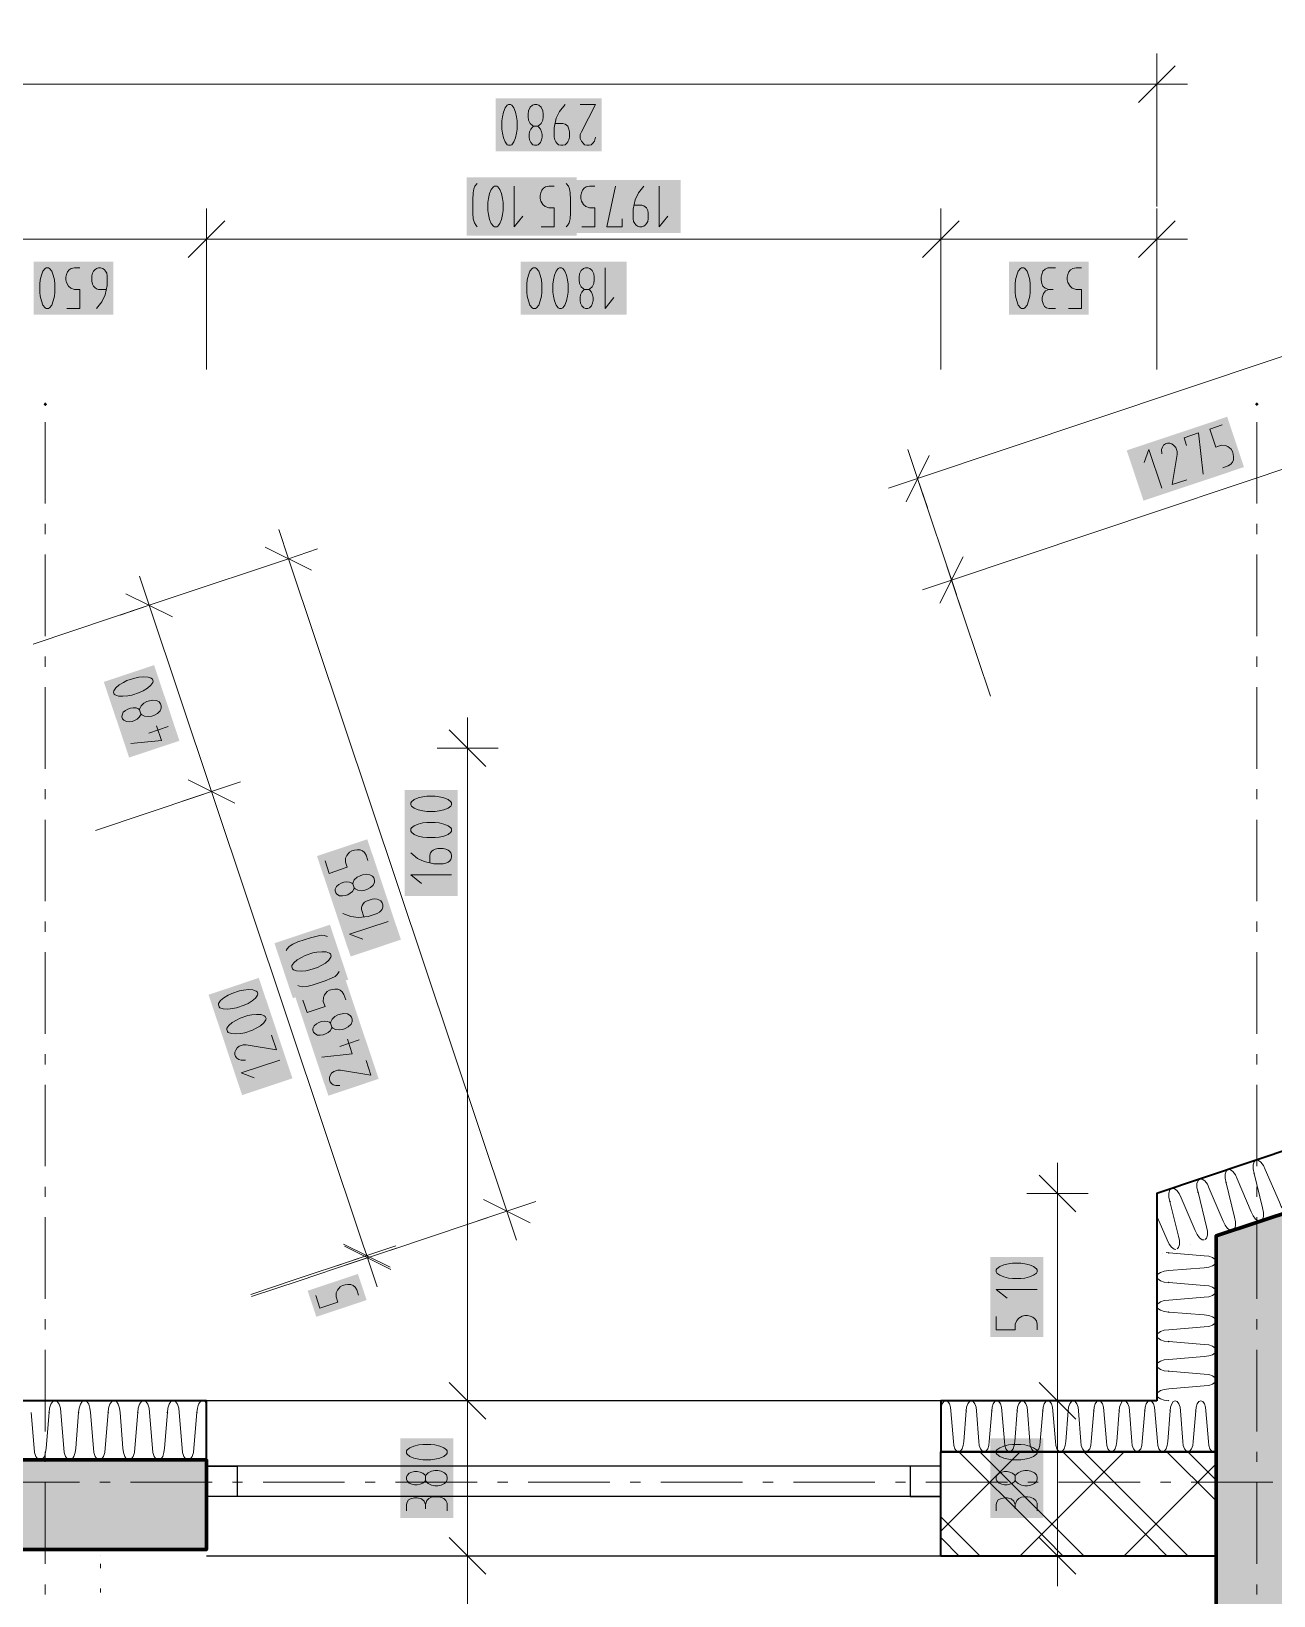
# Model space of a CAD drawing. Header units: millimetres. Extents: x 0 to 594, y 0 to 420.
# Drawn here: x 149.81 to 177.71, y 312.58 to 347.71 of the extents above; entities that cross this region are included whole.
import ezdxf

# ---------------------------------------------------------------- set-up
doc = ezdxf.new("R2010")
doc.units = ezdxf.units.MM
doc.header["$LTSCALE"] = 8
for name, color, linetype in [('PDF_Koty delkove', 7, 'Continuous'), ('PDF_Nabytek', 7, 'Continuous'), ('PDF_Okna', 7, 'Continuous'), ('PDF_Osy hlavni', 7, 'Continuous'), ('PDF_Steny obvodove nosne', 7, 'Continuous'), ('PDF_Steny sendvic', 7, 'Continuous'), ('PDF_Zatepleni', 7, 'Continuous')]:
    doc.layers.add(name, color=color, linetype=linetype)

msp = doc.modelspace()

# ---------------------------------------------------------------- hatches: boundary and pattern name
at = {"layer": 'PDF_Steny obvodove nosne', "true_color": 0xc0c0c0, "transparency": 33554559}
msp.add_hatch(color=9, dxfattribs=at).paths.add_polyline_path([(176.414, 316.773), (176.414, 236.45), (178.246, 236.45), (178.246, 319), (178.246, 321.269), (176.414, 320.656)])

# ---------------------------------------------------------------- linework, layer by layer
at = {"layer": 'PDF_Koty delkove', "lineweight": 18}
for points in [[(199.726, 347.71), (169.713, 337.664)], [(175.086, 347.209), (175.086, 346.523), (175.086, 345.836)], [(175.498, 346.935), (174.674, 346.11)], [(175.086, 346.523), (152.828, 346.523), (147.775, 346.523), (142.87, 346.523), (109.188, 346.523), (95.862, 346.523)], [(175.773, 346.523), (175.086, 346.523), (175.086, 343.775)], [(161.797, 346.065), (161.674, 345.912), (161.601, 345.759), (161.553, 345.545), (161.553, 345.331), (161.565, 345.271), (161.589, 345.225), (161.614, 345.195), (161.65, 345.163), (161.699, 345.149), (161.748, 345.149)], [(162.14, 346.065), (162.482, 346.065), (162.164, 345.454), (162.14, 345.392), (162.14, 345.301), (162.164, 345.24), (162.201, 345.195), (162.237, 345.163), (162.287, 345.149), (162.335, 345.149), (162.384, 345.163), (162.421, 345.195), (162.457, 345.24), (162.482, 345.331)], [(161.186, 345.576), (161.21, 345.56), (161.247, 345.514), (161.271, 345.454), (161.283, 345.392), (161.283, 345.331), (161.271, 345.271), (161.247, 345.209), (161.197, 345.163), (161.161, 345.149), (161.112, 345.149), (161.076, 345.163), (161.026, 345.209), (161.002, 345.271), (160.99, 345.331), (160.99, 345.392), (161.002, 345.454), (161.026, 345.514), (161.063, 345.56), (161.087, 345.576)], [(161.748, 345.149), (161.797, 345.163), (161.834, 345.195), (161.858, 345.225), (161.883, 345.271), (161.895, 345.331), (161.895, 345.454), (161.883, 345.514), (161.858, 345.576), (161.797, 345.621), (161.748, 345.637), (161.577, 345.637)], [(200.488, 345.434), (197.188, 344.329), (195.794, 343.862), (195.234, 343.675), (181.555, 339.096), (170.475, 335.387)], [(159.823, 343.317), (159.798, 343.347), (159.761, 343.409), (159.737, 343.499), (159.724, 343.622), (159.724, 343.927), (159.737, 344.08), (159.749, 344.171), (159.774, 344.233), (159.823, 344.293)], [(160.653, 344.233), (160.653, 343.317), (160.848, 343.561)], [(161.556, 343.317), (161.556, 343.744), (161.434, 343.744), (161.349, 343.775), (161.3, 343.821), (161.251, 343.897), (161.239, 343.957), (161.239, 344.019), (161.251, 344.08), (161.276, 344.14), (161.312, 344.186), (161.361, 344.217), (161.434, 344.233), (161.556, 344.233)], [(161.825, 344.293), (161.874, 344.233), (161.898, 344.171), (161.911, 344.08), (161.923, 343.927), (161.923, 343.622), (161.911, 343.499), (161.886, 343.409), (161.849, 343.347), (161.825, 343.317)], [(162.176, 343.317), (162.469, 343.317), (162.469, 343.744), (162.347, 343.744), (162.262, 343.775), (162.213, 343.821), (162.164, 343.897), (162.152, 343.957), (162.152, 344.019), (162.164, 344.08), (162.188, 344.14), (162.225, 344.186), (162.273, 344.217), (162.347, 344.233), (162.469, 344.233)], [(163.08, 343.499), (163.08, 343.317), (162.738, 343.317), (162.933, 344.233)], [(163.568, 344.233), (163.446, 344.08), (163.372, 343.927), (163.324, 343.714), (163.324, 343.499), (163.337, 343.439), (163.361, 343.393), (163.385, 343.363), (163.422, 343.332), (163.471, 343.317), (163.519, 343.317), (163.568, 343.332), (163.605, 343.363), (163.629, 343.393), (163.654, 343.439), (163.666, 343.499), (163.666, 343.622), (163.654, 343.682), (163.629, 343.744), (163.568, 343.79), (163.519, 343.805), (163.348, 343.805)], [(163.91, 344.233), (163.91, 343.317), (164.105, 343.561)], [(153.746, 343.729), (153.746, 343.042), (153.746, 342.355)], [(170.232, 343.729), (170.232, 343.042), (170.232, 342.355)], [(175.086, 343.729), (175.086, 343.042), (175.086, 342.355)], [(154.158, 343.454), (153.334, 342.63)], [(161.263, 343.317), (161.556, 343.317)], [(170.644, 343.454), (169.819, 342.63)], [(175.498, 343.454), (174.674, 342.63)], [(95.862, 343.042), (100.808, 343.042), (109.188, 343.042), (142.87, 343.042), (147.775, 343.042), (153.746, 343.042), (164.852, 343.042), (170.232, 343.042), (170.26, 343.042), (170.896, 343.042), (175.086, 343.042), (175.773, 343.042)], [(153.746, 343.042), (153.746, 342.592), (153.746, 342.587), (153.746, 342.538), (153.746, 340.111)], [(170.232, 343.042), (170.232, 342.756), (170.232, 342.547), (170.232, 342.547), (170.232, 342.538), (170.232, 340.111)], [(175.086, 343.042), (175.086, 340.111)], [(150.271, 342.324), (150.222, 342.386), (150.197, 342.401), (150.149, 342.401), (150.124, 342.386), (150.075, 342.324), (150.039, 342.233), (150.014, 342.125), (150.002, 342.034)], [(150.002, 342.034), (150.002, 341.851), (150.014, 341.76), (150.039, 341.653), (150.075, 341.561), (150.124, 341.5), (150.149, 341.485), (150.197, 341.485), (150.222, 341.5), (150.271, 341.561), (150.307, 341.653), (150.332, 341.76), (150.345, 341.851), (150.345, 342.034), (150.332, 342.125), (150.307, 342.233), (150.271, 342.324)], [(150.613, 341.485), (150.907, 341.485), (150.907, 341.912), (150.784, 341.912), (150.699, 341.943), (150.65, 341.989), (150.602, 342.065), (150.589, 342.125), (150.589, 342.187), (150.602, 342.248), (150.626, 342.309), (150.663, 342.354), (150.711, 342.386), (150.784, 342.401), (150.907, 342.401)], [(151.274, 341.928), (151.237, 341.958), (151.213, 341.989), (151.189, 342.034), (151.176, 342.095), (151.176, 342.217), (151.189, 342.278), (151.213, 342.324), (151.237, 342.354), (151.274, 342.386), (151.323, 342.401), (151.371, 342.401), (151.421, 342.386), (151.457, 342.354), (151.481, 342.324), (151.506, 342.278), (151.519, 342.217), (151.519, 342.004), (151.47, 341.79), (151.396, 341.637), (151.274, 341.485)], [(162.698, 342.401), (162.698, 341.485), (162.893, 341.729)], [(172.243, 342.034), (172.23, 342.125), (172.205, 342.233), (172.169, 342.324), (172.12, 342.386), (172.095, 342.401), (172.047, 342.401), (172.022, 342.386), (171.973, 342.324), (171.937, 342.233), (171.913, 342.125), (171.9, 342.034)], [(172.805, 342.401), (172.634, 342.401), (172.573, 342.37), (172.524, 342.324), (172.5, 342.248), (172.487, 342.187), (172.487, 342.125), (172.5, 342.049), (172.524, 341.989), (172.573, 341.943), (172.658, 341.912)], [(173.099, 341.485), (173.392, 341.485), (173.392, 341.912), (173.27, 341.912), (173.184, 341.943), (173.135, 341.989), (173.087, 342.065), (173.074, 342.125), (173.074, 342.187), (173.087, 342.248), (173.111, 342.309), (173.148, 342.354), (173.196, 342.386), (173.27, 342.401), (173.392, 342.401)], [(151.494, 341.912), (151.323, 341.912), (151.274, 341.928)], [(162.331, 341.912), (162.355, 341.896), (162.392, 341.851), (162.416, 341.79), (162.429, 341.729), (162.429, 341.667), (162.416, 341.607), (162.392, 341.546), (162.343, 341.5), (162.306, 341.485), (162.258, 341.485), (162.221, 341.5), (162.172, 341.546), (162.147, 341.607), (162.135, 341.667), (162.135, 341.729), (162.147, 341.79), (162.172, 341.851)], [(162.172, 341.851), (162.208, 341.896), (162.233, 341.912)], [(171.9, 342.034), (171.9, 341.851), (171.913, 341.76), (171.937, 341.653), (171.973, 341.561), (172.022, 341.5), (172.047, 341.485), (172.095, 341.485), (172.12, 341.5), (172.169, 341.561), (172.205, 341.653), (172.23, 341.76), (172.243, 341.851), (172.243, 342.034)], [(172.805, 341.485), (172.658, 341.485), (172.609, 341.5), (172.561, 341.531), (172.536, 341.577), (172.511, 341.667), (172.511, 341.729), (172.536, 341.82), (172.585, 341.882), (172.658, 341.912), (172.756, 341.912)], [(175.753, 338.411), (175.695, 338.583), (176.02, 338.692), (176.125, 337.762)], [(176.553, 338.871), (176.275, 338.778), (176.411, 338.373), (176.527, 338.412), (176.617, 338.409), (176.679, 338.382), (176.749, 338.325), (176.78, 338.271), (176.799, 338.213), (176.807, 338.151), (176.803, 338.086), (176.783, 338.031), (176.747, 337.986), (176.682, 337.948), (176.566, 337.909)], [(175.236, 338.414), (175.211, 338.373), (175.191, 338.318), (175.196, 338.224)], [(175.754, 337.637), (175.429, 337.529), (175.537, 338.209), (175.54, 338.275), (175.511, 338.362), (175.469, 338.411), (175.42, 338.443), (175.375, 338.461), (175.324, 338.459), (175.278, 338.444), (175.236, 338.414)], [(169.973, 338.185), (169.453, 337.142)], [(169.495, 338.315), (169.713, 337.664), (169.931, 337.012)], [(175.197, 337.451), (174.906, 338.32), (174.798, 338.027)], [(169.062, 337.446), (169.713, 337.664), (170.585, 335.058)], [(155.368, 336.518), (155.586, 335.866), (152.98, 334.994)], [(156.237, 336.084), (155.586, 335.866), (154.934, 335.648)], [(156.107, 335.606), (155.064, 336.126)], [(170.735, 335.909), (170.215, 334.866)], [(170.257, 336.039), (170.475, 335.387), (170.693, 334.736)], [(160.491, 321.212), (155.586, 335.866)], [(152.241, 335.471), (152.459, 334.82), (149.853, 333.947)], [(169.823, 335.169), (170.475, 335.387), (171.347, 332.782)], [(153.11, 335.038), (152.459, 334.82), (151.807, 334.601)], [(152.981, 334.559), (151.937, 335.08)], [(157.364, 320.165), (157.348, 320.214), (157.268, 320.451), (153.859, 330.636), (152.459, 334.82)], [(152.276, 332.381), (152.269, 332.353), (152.238, 332.304), (152.188, 332.262), (152.134, 332.23), (152.075, 332.211), (152.014, 332.204), (151.948, 332.207), (151.889, 332.239), (151.864, 332.269), (151.848, 332.315), (151.851, 332.355), (151.878, 332.416)], [(151.878, 332.416), (151.929, 332.458), (151.982, 332.489), (152.04, 332.509), (152.103, 332.516), (152.168, 332.513), (152.223, 332.492), (152.245, 332.474)], [(152.625, 332.111), (152.734, 331.786), (152.05, 331.713)], [(152.888, 332.096), (152.453, 331.951)], [(160.022, 331.198), (159.198, 332.022)], [(159.61, 331.61), (159.61, 332.297)], [(160.297, 331.61), (159.61, 331.61), (158.923, 331.61)], [(159.61, 274.505), (159.61, 275.833), (159.61, 313.476), (159.61, 316.956), (159.61, 331.61)], [(153.859, 330.636), (153.555, 330.535), (151.254, 329.764)], [(154.51, 330.854), (153.859, 330.636), (153.208, 330.418)], [(154.381, 330.376), (153.337, 330.896)], [(158.88, 329.944), (158.696, 329.944), (158.606, 329.931), (158.499, 329.907), (158.407, 329.87), (158.346, 329.822), (158.331, 329.797), (158.331, 329.748)], [(158.331, 329.748), (158.346, 329.723), (158.407, 329.675), (158.499, 329.638), (158.606, 329.613), (158.696, 329.601), (158.88, 329.601), (158.971, 329.613), (159.078, 329.638), (159.17, 329.675), (159.231, 329.723), (159.247, 329.748), (159.247, 329.797), (159.231, 329.822), (159.17, 329.87), (159.078, 329.907), (158.971, 329.931), (158.88, 329.944)], [(156.409, 329.078), (156.502, 328.799), (156.907, 328.935), (156.868, 329.051), (156.871, 329.142), (156.899, 329.203), (156.955, 329.273), (157.009, 329.304), (157.067, 329.323), (157.129, 329.331), (157.194, 329.327), (157.249, 329.307), (157.294, 329.271), (157.332, 329.206), (157.371, 329.09)], [(158.758, 329.039), (158.758, 329.21), (158.773, 329.259), (158.804, 329.296), (158.835, 329.32), (158.88, 329.344), (158.941, 329.357), (159.063, 329.357), (159.124, 329.344), (159.17, 329.32), (159.2, 329.296), (159.231, 329.259), (159.247, 329.21), (159.247, 329.161), (159.231, 329.112), (159.2, 329.075), (159.17, 329.051), (159.124, 329.026), (159.063, 329.014), (158.849, 329.014), (158.636, 329.063), (158.483, 329.136), (158.331, 329.259)], [(157.062, 328.471), (157.055, 328.443), (157.024, 328.393), (156.974, 328.351), (156.92, 328.32), (156.862, 328.301), (156.8, 328.293), (156.734, 328.297), (156.675, 328.329), (156.65, 328.359), (156.634, 328.405), (156.637, 328.444), (156.665, 328.505), (156.715, 328.548), (156.768, 328.579), (156.827, 328.598), (156.889, 328.606), (156.954, 328.602), (157.009, 328.582), (157.031, 328.564)], [(157.253, 328.767), (157.195, 328.747), (157.127, 328.711), (157.066, 328.653), (157.038, 328.592), (157.031, 328.564), (157.062, 328.471), (157.085, 328.453), (157.144, 328.421), (157.228, 328.41), (157.304, 328.422), (157.362, 328.442), (157.43, 328.478), (157.491, 328.537), (157.519, 328.598), (157.518, 328.65), (157.503, 328.696)], [(157.503, 328.696), (157.473, 328.737), (157.414, 328.769), (157.329, 328.779), (157.253, 328.767)], [(159.247, 328.769), (158.331, 328.769), (158.575, 328.574)], [(157.28, 327.821), (157.226, 327.984), (157.225, 328.035), (157.242, 328.08), (157.264, 328.112), (157.298, 328.15), (157.353, 328.181), (157.468, 328.22), (157.53, 328.227), (157.581, 328.219), (157.618, 328.205), (157.659, 328.181), (157.689, 328.139), (157.705, 328.093), (157.706, 328.041), (157.688, 327.997), (157.667, 327.964), (157.631, 327.926), (157.577, 327.895), (157.375, 327.827), (157.157, 327.806), (156.988, 327.827), (156.805, 327.895)], [(157.829, 327.721), (156.961, 327.431), (157.254, 327.323)], [(155.536, 327.069), (155.557, 327.102), (155.603, 327.156), (155.682, 327.208), (155.794, 327.259), (156.083, 327.355), (156.232, 327.392), (156.323, 327.41), (156.389, 327.406), (156.462, 327.379)], [(156.134, 327.012), (155.96, 326.953), (155.878, 326.913), (155.784, 326.856), (155.709, 326.792), (155.666, 326.727), (155.66, 326.698), (155.676, 326.653), (155.697, 326.634), (155.771, 326.607), (155.869, 326.602), (155.979, 326.612), (156.069, 326.629), (156.242, 326.687), (156.325, 326.728), (156.419, 326.786), (156.494, 326.849), (156.537, 326.915), (156.544, 326.943)], [(156.544, 326.943), (156.529, 326.989), (156.506, 327.008), (156.432, 327.034), (156.334, 327.04), (156.225, 327.029), (156.134, 327.012)], [(156.725, 326.592), (156.684, 326.526), (156.633, 326.484), (156.55, 326.443), (156.409, 326.382), (156.12, 326.285), (156, 326.258), (155.906, 326.253), (155.836, 326.268), (155.8, 326.282)], [(154.487, 326.161), (154.313, 326.103), (154.231, 326.062), (154.137, 326.005), (154.062, 325.941), (154.019, 325.876), (154.013, 325.848), (154.029, 325.802), (154.05, 325.783), (154.124, 325.756), (154.223, 325.751), (154.332, 325.761), (154.422, 325.778), (154.596, 325.836), (154.679, 325.877), (154.772, 325.935), (154.847, 325.998), (154.89, 326.064), (154.897, 326.092), (154.882, 326.138), (154.859, 326.157)], [(154.859, 326.157), (154.786, 326.184), (154.687, 326.189), (154.578, 326.178), (154.487, 326.161)], [(155.911, 325.949), (156.004, 325.671), (156.409, 325.806), (156.37, 325.922), (156.373, 326.013), (156.4, 326.074), (156.457, 326.144), (156.51, 326.175), (156.569, 326.194), (156.631, 326.202), (156.696, 326.198), (156.751, 326.178), (156.796, 326.142), (156.834, 326.078), (156.873, 325.962)], [(156.136, 325.277), (156.138, 325.316), (156.166, 325.377), (156.217, 325.42), (156.27, 325.451), (156.328, 325.47), (156.39, 325.478), (156.455, 325.474), (156.51, 325.454), (156.533, 325.436)], [(156.564, 325.343), (156.557, 325.315), (156.525, 325.266), (156.475, 325.224), (156.421, 325.192), (156.363, 325.173), (156.302, 325.166), (156.236, 325.169), (156.177, 325.201), (156.151, 325.231), (156.136, 325.277)], [(155.208, 325.164), (155.317, 324.839), (154.636, 324.947), (154.57, 324.951), (154.484, 324.922), (154.434, 324.879), (154.402, 324.83), (154.384, 324.785)], [(156.912, 325.073), (157.021, 324.749), (156.337, 324.675)], [(157.175, 325.058), (156.741, 324.913)], [(154.384, 324.785), (154.386, 324.734), (154.401, 324.688), (154.431, 324.646), (154.472, 324.621), (154.527, 324.601), (154.621, 324.606)], [(155.394, 324.607), (154.526, 324.317), (154.819, 324.209)], [(157.33, 324.595), (157.439, 324.27), (156.758, 324.378), (156.693, 324.382), (156.606, 324.352), (156.556, 324.31), (156.524, 324.261), (156.506, 324.216), (156.508, 324.165), (156.523, 324.119), (156.553, 324.078), (156.594, 324.053), (156.649, 324.032), (156.743, 324.038)], [(172.853, 321.612), (172.853, 322.299)], [(173.265, 321.2), (172.441, 322.024)], [(161.012, 320.952), (159.969, 321.472)], [(173.54, 321.612), (172.853, 321.612), (172.166, 321.612)], [(172.853, 313.476), (172.853, 316.956), (172.853, 321.612)], [(160.709, 320.561), (160.491, 321.212), (157.885, 320.34)], [(161.142, 321.43), (160.491, 321.212), (159.839, 320.994)], [(157.999, 320.432), (157.348, 320.214), (156.696, 319.996)], [(157.869, 319.954), (156.826, 320.474)], [(157.886, 319.905), (156.842, 320.425)], [(157.348, 320.214), (157.287, 320.194), (157.044, 320.112), (155.738, 319.675), (154.742, 319.342)], [(157.582, 319.514), (157.364, 320.165), (157.29, 320.141), (157.06, 320.064), (155.825, 319.65), (154.758, 319.293)], [(158.015, 320.383), (157.364, 320.165), (156.713, 319.947)], [(156.2, 319.316), (156.293, 319.037), (156.698, 319.173), (156.659, 319.289), (156.661, 319.38), (156.689, 319.441), (156.746, 319.511), (156.799, 319.542), (156.857, 319.561), (156.919, 319.569), (156.984, 319.565), (157.039, 319.545), (157.084, 319.509), (157.122, 319.444), (157.161, 319.328)], [(172.395, 319.456), (171.479, 319.456), (171.723, 319.26)], [(171.479, 318.844), (171.479, 318.551), (171.906, 318.551), (171.906, 318.673), (171.937, 318.758), (171.983, 318.808), (172.059, 318.856)], [(172.059, 318.856), (172.119, 318.868), (172.181, 318.868), (172.242, 318.856), (172.302, 318.832), (172.348, 318.795), (172.379, 318.747), (172.395, 318.673), (172.395, 318.551)], [(160.022, 316.544), (159.198, 317.368)], [(173.265, 316.544), (172.441, 317.368)], [(160.297, 316.956), (159.61, 316.956), (158.923, 316.956)], [(173.54, 316.956), (172.853, 316.956), (172.166, 316.956)], [(158.251, 315.852), (158.236, 315.828), (158.236, 315.779), (158.251, 315.754), (158.312, 315.706), (158.404, 315.669), (158.511, 315.644), (158.602, 315.632), (158.785, 315.632), (158.876, 315.644), (158.983, 315.669), (159.075, 315.706), (159.136, 315.754), (159.152, 315.779), (159.152, 315.828), (159.136, 315.852), (159.075, 315.901), (158.983, 315.938), (158.876, 315.962), (158.785, 315.974)], [(158.785, 315.974), (158.602, 315.974), (158.511, 315.962), (158.404, 315.938), (158.312, 315.901), (158.251, 315.852)], [(158.663, 315.167), (158.647, 315.143), (158.602, 315.106), (158.541, 315.082), (158.48, 315.069), (158.418, 315.069), (158.358, 315.082), (158.297, 315.106), (158.251, 315.155), (158.236, 315.192), (158.236, 315.24), (158.251, 315.277), (158.297, 315.326), (158.358, 315.35), (158.418, 315.363), (158.48, 315.363), (158.541, 315.35), (158.602, 315.326), (158.647, 315.29), (158.663, 315.265)], [(171.906, 315.167), (171.89, 315.143), (171.845, 315.106), (171.784, 315.082), (171.723, 315.069), (171.661, 315.069), (171.601, 315.082), (171.54, 315.106), (171.494, 315.155), (171.479, 315.192), (171.479, 315.24), (171.494, 315.277), (171.54, 315.326), (171.601, 315.35), (171.661, 315.363), (171.723, 315.363), (171.784, 315.35), (171.845, 315.326), (171.89, 315.29), (171.906, 315.265)], [(172.181, 315.387), (172.119, 315.387), (172.043, 315.375), (171.967, 315.339), (171.921, 315.29), (171.906, 315.265), (171.906, 315.167), (171.921, 315.143), (171.967, 315.094), (172.043, 315.057), (172.119, 315.044), (172.181, 315.044), (172.257, 315.057), (172.334, 315.094), (172.379, 315.143), (172.395, 315.192), (172.395, 315.24), (172.379, 315.29), (172.334, 315.339), (172.257, 315.375)], [(172.257, 315.375), (172.181, 315.387)], [(158.999, 314.788), (158.938, 314.8), (158.876, 314.8), (158.8, 314.788), (158.74, 314.763), (158.694, 314.714), (158.663, 314.629)], [(172.395, 314.482), (172.395, 314.653), (172.364, 314.714), (172.318, 314.763), (172.242, 314.788), (172.181, 314.8), (172.119, 314.8), (172.043, 314.788), (171.983, 314.763), (171.937, 314.714), (171.906, 314.629)], [(158.236, 314.482), (158.236, 314.629), (158.251, 314.678), (158.282, 314.727), (158.328, 314.752), (158.418, 314.776), (158.48, 314.776), (158.571, 314.752), (158.633, 314.702), (158.663, 314.629), (158.663, 314.531)], [(159.152, 314.482), (159.152, 314.653), (159.121, 314.714), (159.075, 314.763), (158.999, 314.788)], [(171.479, 314.482), (171.479, 314.629), (171.494, 314.678), (171.525, 314.727), (171.571, 314.752), (171.661, 314.776), (171.723, 314.776), (171.814, 314.752), (171.876, 314.702), (171.906, 314.629), (171.906, 314.531)], [(160.022, 313.063), (159.198, 313.888)], [(173.265, 313.063), (172.441, 313.888)], [(160.297, 313.476), (159.61, 313.476), (158.923, 313.476)], [(173.54, 313.476), (172.853, 313.476), (172.166, 313.476)], [(172.853, 313.476), (172.853, 312.789)]]:
    msp.add_lwpolyline(points, dxfattribs=at)
for points in [[(160.378, 345.697), (160.378, 345.514), (160.391, 345.423), (160.415, 345.316), (160.452, 345.225), (160.5, 345.163), (160.525, 345.149), (160.574, 345.149), (160.599, 345.163), (160.647, 345.225), (160.684, 345.316), (160.709, 345.423), (160.721, 345.514), (160.721, 345.697), (160.709, 345.789), (160.684, 345.896), (160.647, 345.988), (160.599, 346.049), (160.574, 346.065), (160.525, 346.065), (160.5, 346.049), (160.452, 345.988), (160.415, 345.896), (160.391, 345.789)], [(160.966, 345.85), (160.966, 345.789), (160.978, 345.713), (161.014, 345.637), (161.063, 345.591), (161.087, 345.576), (161.186, 345.576), (161.21, 345.591), (161.259, 345.637), (161.296, 345.713), (161.308, 345.789), (161.308, 345.85), (161.296, 345.926), (161.259, 346.003), (161.21, 346.049), (161.161, 346.065), (161.112, 346.065), (161.063, 346.049), (161.014, 346.003), (160.978, 345.926)], [(160.067, 343.866), (160.067, 343.682), (160.079, 343.592), (160.103, 343.485), (160.14, 343.393), (160.188, 343.332), (160.213, 343.317), (160.262, 343.317), (160.286, 343.332), (160.335, 343.393), (160.371, 343.485), (160.396, 343.592), (160.409, 343.682), (160.409, 343.866), (160.396, 343.957), (160.371, 344.064), (160.335, 344.156), (160.286, 344.217), (160.262, 344.233), (160.213, 344.233), (160.188, 344.217), (160.14, 344.156), (160.103, 344.064), (160.079, 343.957)], [(160.937, 342.034), (160.937, 341.851), (160.949, 341.76), (160.973, 341.653), (161.01, 341.561), (161.058, 341.5), (161.083, 341.485), (161.132, 341.485), (161.157, 341.5), (161.205, 341.561), (161.242, 341.653), (161.267, 341.76), (161.279, 341.851), (161.279, 342.034), (161.267, 342.125), (161.242, 342.233), (161.205, 342.324), (161.157, 342.386), (161.132, 342.401), (161.083, 342.401), (161.058, 342.386), (161.01, 342.324), (160.973, 342.233), (160.949, 342.125)], [(161.524, 342.034), (161.524, 341.851), (161.536, 341.76), (161.56, 341.653), (161.597, 341.561), (161.645, 341.5), (161.67, 341.485), (161.719, 341.485), (161.744, 341.5), (161.792, 341.561), (161.829, 341.653), (161.854, 341.76), (161.866, 341.851), (161.866, 342.034), (161.854, 342.125), (161.829, 342.233), (161.792, 342.324), (161.744, 342.386), (161.719, 342.401), (161.67, 342.401), (161.645, 342.386), (161.597, 342.324), (161.56, 342.233), (161.536, 342.125)], [(162.111, 342.187), (162.111, 342.125), (162.123, 342.049), (162.159, 341.973), (162.208, 341.928), (162.233, 341.912), (162.331, 341.912), (162.355, 341.928), (162.404, 341.973), (162.441, 342.049), (162.453, 342.125), (162.453, 342.187), (162.441, 342.263), (162.404, 342.34), (162.355, 342.386), (162.306, 342.401), (162.258, 342.401), (162.208, 342.386), (162.159, 342.34), (162.123, 342.263)], [(152.136, 333.185), (151.962, 333.127), (151.88, 333.087), (151.786, 333.03), (151.711, 332.966), (151.668, 332.9), (151.662, 332.872), (151.677, 332.826), (151.699, 332.807), (151.773, 332.781), (151.871, 332.775), (151.981, 332.785), (152.071, 332.802), (152.244, 332.86), (152.327, 332.901), (152.421, 332.959), (152.496, 333.023), (152.539, 333.088), (152.546, 333.117), (152.531, 333.163), (152.508, 333.181), (152.434, 333.208), (152.336, 333.214), (152.227, 333.203)], [(152.467, 332.677), (152.409, 332.658), (152.341, 332.622), (152.28, 332.563), (152.252, 332.502), (152.245, 332.474), (152.276, 332.381), (152.299, 332.363), (152.358, 332.331), (152.442, 332.32), (152.518, 332.333), (152.576, 332.352), (152.644, 332.388), (152.705, 332.447), (152.733, 332.508), (152.732, 332.56), (152.717, 332.606), (152.687, 332.648), (152.628, 332.68), (152.543, 332.689)], [(158.88, 330.531), (158.696, 330.531), (158.606, 330.518), (158.499, 330.494), (158.407, 330.457), (158.346, 330.409), (158.331, 330.384), (158.331, 330.336), (158.346, 330.311), (158.407, 330.262), (158.499, 330.225), (158.606, 330.2), (158.696, 330.188), (158.88, 330.188), (158.971, 330.2), (159.078, 330.225), (159.17, 330.262), (159.231, 330.311), (159.247, 330.336), (159.247, 330.384), (159.231, 330.409), (159.17, 330.457), (159.078, 330.494), (158.971, 330.518)], [(154.673, 325.604), (154.5, 325.546), (154.418, 325.506), (154.324, 325.449), (154.248, 325.385), (154.206, 325.319), (154.2, 325.291), (154.215, 325.245), (154.237, 325.226), (154.31, 325.2), (154.409, 325.194), (154.518, 325.204), (154.608, 325.221), (154.782, 325.279), (154.865, 325.32), (154.959, 325.378), (155.034, 325.442), (155.077, 325.507), (155.083, 325.536), (155.068, 325.582), (155.045, 325.6), (154.972, 325.627), (154.873, 325.633), (154.764, 325.622)], [(156.755, 325.639), (156.697, 325.619), (156.628, 325.583), (156.568, 325.525), (156.54, 325.464), (156.533, 325.436), (156.564, 325.343), (156.586, 325.325), (156.645, 325.293), (156.729, 325.282), (156.805, 325.295), (156.863, 325.314), (156.931, 325.35), (156.993, 325.409), (157.021, 325.47), (157.02, 325.522), (157.004, 325.568), (156.974, 325.609), (156.915, 325.641), (156.831, 325.651)], [(172.028, 320.043), (171.845, 320.043), (171.754, 320.03), (171.647, 320.006), (171.555, 319.969), (171.494, 319.921), (171.479, 319.896), (171.479, 319.847), (171.494, 319.822), (171.555, 319.774), (171.647, 319.737), (171.754, 319.712), (171.845, 319.7), (172.028, 319.7), (172.119, 319.712), (172.226, 319.737), (172.318, 319.774), (172.379, 319.822), (172.395, 319.847), (172.395, 319.896), (172.379, 319.921), (172.318, 319.969), (172.226, 320.006), (172.119, 320.03)], [(172.028, 315.974), (171.845, 315.974), (171.754, 315.962), (171.647, 315.938), (171.555, 315.901), (171.494, 315.852), (171.479, 315.828), (171.479, 315.779), (171.494, 315.754), (171.555, 315.706), (171.647, 315.669), (171.754, 315.644), (171.845, 315.632), (172.028, 315.632), (172.119, 315.644), (172.226, 315.669), (172.318, 315.706), (172.379, 315.754), (172.395, 315.779), (172.395, 315.828), (172.379, 315.852), (172.318, 315.901), (172.226, 315.938), (172.119, 315.962)], [(158.938, 315.387), (158.876, 315.387), (158.8, 315.375), (158.724, 315.339), (158.679, 315.29), (158.663, 315.265), (158.663, 315.167), (158.679, 315.143), (158.724, 315.094), (158.8, 315.057), (158.876, 315.044), (158.938, 315.044), (159.014, 315.057), (159.091, 315.094), (159.136, 315.143), (159.152, 315.192), (159.152, 315.24), (159.136, 315.29), (159.091, 315.339), (159.014, 315.375)]]:
    msp.add_lwpolyline(points, close=True, dxfattribs=at)
at = {"layer": 'PDF_Koty delkove', "color": 7, "lineweight": 18, "true_color": 0xffffff, "transparency": 33554559}
for points in [[(162.62, 346.202), (160.241, 346.202), (162.62, 345.011), (160.241, 345.011)], [(162.06, 344.431), (159.588, 344.431), (162.06, 343.119), (159.588, 343.119)], [(164.39, 344.37), (162.015, 344.37), (164.39, 343.18), (162.015, 343.18)], [(151.656, 342.538), (149.865, 342.538), (151.656, 341.348), (149.865, 341.348)], [(163.178, 342.538), (160.799, 342.538), (163.178, 341.348), (160.799, 341.348)], [(173.554, 342.538), (171.763, 342.538), (173.554, 341.348), (171.763, 341.348)], [(174.785, 337.168), (177.041, 337.923), (174.407, 338.297), (176.663, 339.052)], [(153.139, 331.777), (152.571, 333.476), (152.01, 331.399), (151.442, 333.098)], [(159.384, 328.289), (159.384, 330.668), (158.194, 328.289), (158.194, 330.668)], [(158.112, 327.31), (157.357, 329.565), (156.983, 326.932), (156.228, 329.187)], [(156.931, 326.412), (156.518, 327.645), (155.686, 325.995), (155.273, 327.229)], [(155.677, 324.196), (154.922, 326.451), (154.548, 323.818), (153.793, 326.073)], [(157.613, 324.184), (156.859, 326.436), (156.483, 323.806), (155.73, 326.058)], [(172.532, 318.388), (172.532, 320.18), (171.342, 318.388), (171.342, 320.18)], [(157.343, 319.218), (157.147, 319.803), (156.214, 318.84), (156.018, 319.425)], [(159.289, 314.32), (159.289, 316.111), (158.099, 314.32), (158.099, 316.111)], [(172.532, 314.32), (172.532, 316.111), (171.342, 314.32), (171.342, 316.111)]]:
    msp.add_solid(points, dxfattribs=at)
at = {"layer": 'PDF_Nabytek', "lineweight": 13}
for points in [[(151.365, 313.476), (151.365, 313.476)], [(151.365, 313.199), (151.365, 313.29)], [(151.365, 312.649), (151.365, 312.741)]]:
    msp.add_lwpolyline(points, dxfattribs=at)
at = {"layer": 'PDF_Okna', "lineweight": 25}
for points in [[(170.232, 316.956), (153.746, 316.956)], [(170.232, 315.49), (153.746, 315.49)], [(170.232, 314.804), (153.746, 314.804)], [(153.746, 313.476), (170.232, 313.476)]]:
    msp.add_lwpolyline(points, dxfattribs=at)
for points in [[(153.746, 315.49), (154.433, 315.49), (154.433, 314.804), (153.746, 314.804)], [(170.232, 315.49), (169.545, 315.49), (169.545, 314.804), (170.232, 314.804)]]:
    msp.add_lwpolyline(points, close=True, dxfattribs=at)
at = {"layer": 'PDF_Osy hlavni', "lineweight": 18}
for points in [[(150.128, 337.103), (150.128, 338.935)], [(177.33, 337.103), (177.33, 338.935)], [(150.128, 336.416), (150.128, 336.645)], [(177.33, 336.416), (177.33, 336.645)], [(150.128, 334.126), (150.128, 335.958)], [(177.33, 334.126), (177.33, 335.958)], [(150.128, 333.44), (150.128, 333.668)], [(177.33, 333.44), (177.33, 333.668)], [(150.128, 331.15), (150.128, 332.982)], [(177.33, 331.15), (177.33, 332.982)], [(150.128, 330.463), (150.128, 330.692)], [(177.33, 330.463), (177.33, 330.692)], [(150.128, 328.173), (150.128, 330.005)], [(177.33, 328.173), (177.33, 330.005)], [(150.128, 327.486), (150.128, 327.715)], [(177.33, 327.486), (177.33, 327.715)], [(150.128, 325.197), (150.128, 327.028)], [(177.33, 325.197), (177.33, 327.028)], [(150.128, 324.51), (150.128, 324.739)], [(177.33, 324.51), (177.33, 324.739)], [(150.128, 322.22), (150.128, 324.052)], [(177.33, 322.22), (177.33, 324.052)], [(150.128, 321.533), (150.128, 321.762)], [(177.33, 321.533), (177.33, 321.762)], [(150.128, 319.243), (150.128, 321.075)], [(177.33, 319.243), (177.33, 321.075)], [(150.128, 318.557), (150.128, 318.785)], [(177.33, 318.557), (177.33, 318.785)], [(150.128, 316.267), (150.128, 318.099)], [(177.33, 316.267), (177.33, 318.099)], [(150.128, 315.58), (150.128, 315.809)], [(177.33, 315.58), (177.33, 315.809)], [(150.896, 315.124), (149.064, 315.124)], [(150.128, 313.29), (150.128, 315.122)], [(151.583, 315.124), (151.354, 315.124)], [(153.872, 315.124), (152.04, 315.124)], [(154.559, 315.124), (154.33, 315.124)], [(156.849, 315.124), (155.017, 315.124)], [(157.536, 315.124), (157.307, 315.124)], [(159.825, 315.124), (157.994, 315.124)], [(160.512, 315.124), (160.283, 315.124)], [(162.802, 315.124), (160.97, 315.124)], [(163.489, 315.124), (163.26, 315.124)], [(165.779, 315.124), (163.947, 315.124)], [(166.466, 315.124), (166.237, 315.124)], [(168.755, 315.124), (166.923, 315.124)], [(169.442, 315.124), (169.213, 315.124)], [(171.732, 315.124), (169.9, 315.124)], [(172.419, 315.124), (172.19, 315.124)], [(174.708, 315.124), (172.877, 315.124)], [(175.395, 315.124), (175.166, 315.124)], [(177.685, 315.124), (175.853, 315.124)], [(177.33, 313.29), (177.33, 315.122)], [(150.128, 312.603), (150.128, 312.832)], [(177.33, 312.603), (177.33, 312.832)]]:
    msp.add_lwpolyline(points, dxfattribs=at)
at = {"layer": 'PDF_Osy hlavni', "lineweight": 18, "transparency": 33554559}
for points in [[(150.128, 339.294), (150.087, 339.335), (150.169, 339.335), (150.128, 339.377)], [(177.33, 339.294), (177.288, 339.335), (177.371, 339.335), (177.33, 339.377)]]:
    msp.add_solid(points, dxfattribs=at)
at = {"layer": 'PDF_Steny obvodove nosne', "lineweight": 70}
msp.add_lwpolyline([(176.414, 316.773), (176.414, 315.811), (176.414, 313.476), (176.414, 275.833), (176.414, 274.505), (176.414, 245.563), (176.414, 243.228), (176.414, 237.732), (176.414, 236.45), (177.604, 236.45), (178.246, 236.45), (178.246, 238.648), (178.246, 247.67), (178.246, 257.744), (178.246, 319), (178.246, 321.269), (176.414, 320.656), (176.414, 316.956)], close=True, dxfattribs=at)
msp.add_lwpolyline([(147.494, 313.613), (153.746, 313.613), (153.746, 315.628), (148.22, 315.628), (146.819, 315.628)], dxfattribs=at)
at = {"layer": 'PDF_Steny obvodove nosne', "color": 9, "lineweight": 9, "true_color": 0xc0c0c0, "transparency": 33554559}
msp.add_solid([(147.494, 313.613), (153.746, 313.613), (146.819, 315.628), (153.746, 315.628)], dxfattribs=at)
at = {"layer": 'PDF_Steny sendvic', "lineweight": 9}
for points in [[(170.346, 316.956), (170.302, 316.938), (170.265, 316.889), (170.24, 316.815), (170.232, 316.727)], [(170.461, 316.727), (170.452, 316.815), (170.427, 316.889), (170.39, 316.938), (170.346, 316.956)], [(170.747, 316.04), (170.804, 316.727), (170.813, 316.815), (170.838, 316.889), (170.875, 316.938), (170.919, 316.956)], [(171.033, 316.727), (171.024, 316.815), (170.999, 316.889), (170.962, 316.938), (170.919, 316.956)], [(171.32, 316.04), (171.376, 316.727), (171.385, 316.815), (171.41, 316.889), (171.447, 316.938), (171.491, 316.956)], [(171.605, 316.727), (171.597, 316.815), (171.572, 316.889), (171.535, 316.938), (171.491, 316.956)], [(171.892, 316.04), (171.949, 316.727), (171.958, 316.815), (171.982, 316.889), (172.02, 316.938), (172.063, 316.956)], [(172.178, 316.727), (172.169, 316.815), (172.144, 316.889), (172.107, 316.938), (172.063, 316.956)], [(172.636, 316.956), (172.592, 316.938), (172.555, 316.889), (172.53, 316.815)], [(172.75, 316.727), (172.742, 316.815), (172.717, 316.889), (172.68, 316.938), (172.636, 316.956)], [(173.208, 316.956), (173.164, 316.938), (173.127, 316.889), (173.102, 316.815), (173.094, 316.727)], [(173.323, 316.727), (173.314, 316.815), (173.289, 316.889), (173.252, 316.938), (173.208, 316.956)], [(173.781, 316.956), (173.737, 316.938), (173.7, 316.889), (173.675, 316.815), (173.666, 316.727)], [(173.895, 316.727), (173.886, 316.815), (173.862, 316.889), (173.824, 316.938), (173.781, 316.956)], [(174.353, 316.956), (174.309, 316.938), (174.272, 316.889), (174.247, 316.815), (174.239, 316.727)], [(174.468, 316.727), (174.459, 316.815), (174.434, 316.889), (174.397, 316.938), (174.353, 316.956)], [(174.925, 316.956), (174.882, 316.938), (174.845, 316.889), (174.82, 316.815), (174.811, 316.727)], [(175.04, 316.727), (175.031, 316.815), (175.006, 316.889), (174.969, 316.938), (174.925, 316.956)], [(175.498, 316.956), (175.454, 316.938), (175.417, 316.889), (175.392, 316.815), (175.383, 316.727)], [(175.612, 316.727), (175.604, 316.815), (175.579, 316.889), (175.542, 316.938), (175.498, 316.956)], [(176.07, 316.956), (176.027, 316.938), (175.989, 316.889), (175.965, 316.815), (175.956, 316.727)], [(176.114, 316.938), (176.07, 316.956)], [(176.185, 316.727), (176.176, 316.815), (176.151, 316.889), (176.114, 316.938)], [(170.461, 316.727), (170.517, 316.04), (170.526, 315.952), (170.551, 315.877), (170.588, 315.827), (170.62, 315.811)], [(171.033, 316.727), (171.09, 316.04), (171.098, 315.952), (171.123, 315.877), (171.161, 315.827), (171.193, 315.811)], [(171.605, 316.727), (171.662, 316.04), (171.671, 315.952), (171.696, 315.877), (171.733, 315.827), (171.765, 315.811)], [(172.178, 316.727), (172.234, 316.04), (172.243, 315.952), (172.268, 315.877), (172.306, 315.827), (172.338, 315.811)], [(172.465, 316.04), (172.521, 316.727)], [(172.53, 316.815), (172.521, 316.727)], [(172.75, 316.727), (172.807, 316.04), (172.816, 315.952), (172.841, 315.877), (172.878, 315.827), (172.91, 315.811)], [(173.037, 316.04), (173.094, 316.727)], [(173.323, 316.727), (173.379, 316.04)], [(173.609, 316.04), (173.666, 316.727)], [(173.895, 316.727), (173.952, 316.04)], [(174.182, 316.04), (174.239, 316.727)], [(174.468, 316.727), (174.524, 316.04)], [(174.754, 316.04), (174.811, 316.727)], [(175.04, 316.727), (175.097, 316.04)], [(175.327, 316.04), (175.383, 316.727)], [(175.612, 316.727), (175.669, 316.04)], [(175.899, 316.04), (175.956, 316.727)], [(176.185, 316.727), (176.241, 316.04)], [(170.644, 315.811), (170.676, 315.827), (170.714, 315.877), (170.739, 315.952), (170.747, 316.04)], [(170.747, 316.04), (170.747, 316.04)], [(171.217, 315.811), (171.249, 315.827), (171.286, 315.877), (171.311, 315.952), (171.32, 316.04)], [(171.32, 316.04), (171.32, 316.04)], [(171.789, 315.811), (171.821, 315.827), (171.859, 315.877), (171.883, 315.952), (171.892, 316.04)], [(171.892, 316.04), (171.892, 316.04)], [(172.362, 315.811), (172.394, 315.827), (172.431, 315.877), (172.456, 315.952), (172.465, 316.04)], [(172.465, 316.04), (172.465, 316.04)], [(172.934, 315.811), (172.966, 315.827), (173.003, 315.877), (173.028, 315.952), (173.037, 316.04)], [(173.037, 316.04), (173.037, 316.04)], [(173.379, 316.04), (173.388, 315.952), (173.413, 315.877), (173.45, 315.827), (173.482, 315.811)], [(173.506, 315.811), (173.538, 315.827), (173.576, 315.877), (173.601, 315.952)], [(173.601, 315.952), (173.609, 316.04)], [(173.609, 316.04), (173.609, 316.04)], [(173.952, 316.04), (173.961, 315.952), (173.985, 315.877), (174.023, 315.827), (174.055, 315.811)], [(174.079, 315.811), (174.111, 315.827), (174.148, 315.877), (174.173, 315.952), (174.182, 316.04)], [(174.182, 316.04), (174.182, 316.04)], [(174.524, 316.04), (174.533, 315.952), (174.558, 315.877), (174.595, 315.827), (174.627, 315.811)], [(174.651, 315.811), (174.683, 315.827), (174.721, 315.877), (174.746, 315.952), (174.754, 316.04)], [(174.754, 316.04), (174.754, 316.04)], [(175.097, 316.04), (175.105, 315.952), (175.13, 315.877), (175.168, 315.827), (175.2, 315.811)], [(175.224, 315.811), (175.256, 315.827), (175.293, 315.877), (175.318, 315.952), (175.327, 316.04)], [(175.327, 316.04), (175.327, 316.04)], [(175.669, 316.04), (175.678, 315.952), (175.703, 315.877), (175.74, 315.827), (175.772, 315.811)], [(175.796, 315.811), (175.828, 315.827), (175.865, 315.877), (175.89, 315.952), (175.899, 316.04)], [(175.899, 316.04), (175.899, 316.04)], [(176.241, 316.04), (176.25, 315.952), (176.275, 315.877), (176.313, 315.827), (176.344, 315.811)], [(176.369, 315.811), (176.401, 315.827), (176.414, 315.845)], [(170.232, 314.025), (170.277, 314.071), (172.018, 315.811)], [(172.975, 313.476), (172.613, 313.837), (172.379, 314.071), (170.639, 315.811)], [(173.442, 313.476), (172.846, 314.071), (172.613, 314.304), (171.106, 315.811)], [(172.018, 313.476), (172.613, 314.071), (174.353, 315.811)], [(175.31, 313.476), (174.948, 313.837), (174.715, 314.071), (172.975, 315.811)], [(175.777, 313.476), (175.182, 314.071), (174.948, 314.304), (173.442, 315.811)], [(174.353, 313.476), (174.948, 314.071), (176.414, 315.536)], [(176.414, 314.707), (175.31, 315.811)], [(176.414, 315.174), (175.777, 315.811)], [(171.106, 313.476), (170.511, 314.071), (170.277, 314.304), (170.232, 314.35)], [(170.639, 313.476), (170.277, 313.837), (170.232, 313.883)]]:
    msp.add_lwpolyline(points, dxfattribs=at)
at = {"layer": 'PDF_Steny sendvic', "lineweight": 35}
for points in [[(175.086, 316.956), (170.232, 316.956), (170.232, 315.811), (176.414, 315.811), (176.414, 316.956)], [(170.232, 313.476), (170.232, 314.804), (170.232, 315.49), (170.232, 315.811)], [(170.232, 313.476), (176.368, 313.476), (176.414, 313.476), (176.414, 315.811), (170.232, 315.811)]]:
    msp.add_lwpolyline(points, dxfattribs=at)
at = {"layer": 'PDF_Steny sendvic', "lineweight": 9, "transparency": 33554559}
for points in [[(170.232, 316.748), (170.252, 316.727), (170.232, 316.706)], [(170.804, 316.706), (170.783, 316.727), (170.825, 316.727), (170.804, 316.748)], [(171.376, 316.706), (171.356, 316.727), (171.397, 316.727), (171.376, 316.748)], [(171.949, 316.706), (171.928, 316.727), (171.969, 316.727), (171.949, 316.748)], [(172.521, 316.706), (172.501, 316.727), (172.542, 316.727), (172.521, 316.748)], [(173.094, 316.706), (173.073, 316.727), (173.114, 316.727), (173.094, 316.748)], [(173.666, 316.706), (173.646, 316.727), (173.687, 316.727), (173.666, 316.748)], [(174.239, 316.706), (174.218, 316.727), (174.259, 316.727), (174.239, 316.748)], [(174.811, 316.706), (174.79, 316.727), (174.832, 316.727), (174.811, 316.748)], [(175.383, 316.706), (175.363, 316.727), (175.404, 316.727), (175.383, 316.748)], [(175.956, 316.706), (175.935, 316.727), (175.976, 316.727), (175.956, 316.748)], [(170.277, 314.05), (170.257, 314.071), (170.298, 314.071), (170.277, 314.091)], [(172.613, 314.05), (172.592, 314.071), (172.633, 314.071), (172.613, 314.091)], [(174.948, 314.05), (174.928, 314.071), (174.969, 314.071), (174.948, 314.091)]]:
    msp.add_solid(points, dxfattribs=at)
at = {"layer": 'PDF_Zatepleni', "lineweight": 35}
for points in [[(178.246, 322.67), (175.086, 321.612), (175.086, 320.212)], [(176.414, 320.656), (178.246, 321.269), (178.246, 321.463)], [(176.414, 316.956), (176.414, 320.656)], [(175.086, 320.212), (175.086, 316.956)], [(148.22, 315.628), (153.746, 315.628), (153.746, 315.811), (153.746, 316.956), (147.775, 316.956)]]:
    msp.add_lwpolyline(points, dxfattribs=at)
at = {"layer": 'PDF_Zatepleni', "lineweight": 9}
for points in [[(177.458, 321.286), (177.267, 322.062), (177.244, 322.162), (177.244, 322.253), (177.267, 322.321), (177.308, 322.356)], [(178.032, 321.198), (177.991, 321.204), (177.931, 321.245), (177.876, 321.318), (177.834, 321.412), (177.519, 322.147), (177.477, 322.24), (177.422, 322.313), (177.363, 322.353), (177.309, 322.356)], [(176.169, 320.575), (176.199, 320.604), (176.221, 320.673), (176.221, 320.764), (176.198, 320.864), (176.008, 321.641), (175.985, 321.74), (175.985, 321.831), (176.008, 321.9), (176.049, 321.935)], [(176.773, 320.777), (176.731, 320.783), (176.672, 320.824), (176.617, 320.897), (176.575, 320.99), (176.26, 321.725), (176.218, 321.818), (176.163, 321.891), (176.104, 321.932), (176.05, 321.935)], [(176.799, 320.786), (176.828, 320.815), (176.851, 320.884), (176.851, 320.975), (176.828, 321.075), (176.637, 321.852), (176.615, 321.951), (176.615, 322.042), (176.637, 322.11), (176.679, 322.145)], [(177.402, 320.987), (177.361, 320.994), (177.302, 321.035), (177.247, 321.108), (177.205, 321.201), (176.889, 321.936), (176.847, 322.029), (176.793, 322.102), (176.734, 322.143), (176.679, 322.146)], [(175.54, 320.364), (175.569, 320.394), (175.592, 320.462), (175.592, 320.553), (175.569, 320.654), (175.378, 321.43), (175.355, 321.53), (175.355, 321.62), (175.378, 321.689), (175.42, 321.724)], [(176.143, 320.566), (176.102, 320.572), (176.042, 320.613), (175.987, 320.686), (175.945, 320.78), (175.63, 321.514), (175.588, 321.608), (175.533, 321.68), (175.474, 321.721), (175.42, 321.724)], [(177.458, 321.286), (177.458, 321.286)], [(177.481, 321.095), (177.481, 321.186), (177.458, 321.286)], [(175.086, 321.104), (175.316, 320.569), (175.358, 320.475), (175.413, 320.402), (175.472, 320.361), (175.513, 320.355)], [(176.198, 320.864), (176.198, 320.864)], [(176.828, 321.075), (176.828, 321.075)], [(177.101, 320.886), (177.1, 320.886)], [(177.101, 320.886), (177.101, 320.886)], [(177.429, 320.996), (177.458, 321.026), (177.481, 321.095)], [(175.569, 320.654), (175.569, 320.654)], [(175.841, 320.465), (175.841, 320.465)], [(175.841, 320.465), (175.841, 320.465)], [(176.471, 320.676), (176.471, 320.676)], [(176.471, 320.676), (176.471, 320.675)], [(176.414, 320.063), (176.395, 320.026), (176.337, 319.982), (176.25, 319.953), (176.148, 319.943), (175.351, 319.878), (175.25, 319.867), (175.164, 319.839), (175.106, 319.796), (175.086, 319.745)], [(175.212, 320.254), (175.212, 320.254)], [(175.212, 320.254), (175.212, 320.254)], [(176.148, 320.21), (175.351, 320.276), (175.294, 320.282)], [(176.148, 320.21), (176.148, 320.21)], [(176.414, 320.091), (176.395, 320.128), (176.337, 320.171), (176.25, 320.2), (176.148, 320.21)], [(176.148, 319.546), (175.351, 319.612), (175.25, 319.622), (175.164, 319.651), (175.106, 319.694), (175.086, 319.745)], [(176.414, 319.399), (176.395, 319.362), (176.337, 319.318), (176.25, 319.289), (176.148, 319.279), (175.351, 319.214), (175.25, 319.203), (175.164, 319.175), (175.106, 319.132), (175.086, 319.081)], [(176.148, 319.546), (176.148, 319.546)], [(176.395, 319.464), (176.337, 319.507), (176.25, 319.536), (176.148, 319.546)], [(176.414, 319.427), (176.395, 319.464)], [(176.414, 318.763), (176.395, 318.8), (176.337, 318.843), (176.25, 318.872), (176.148, 318.882), (175.351, 318.948), (175.25, 318.958), (175.164, 318.987), (175.106, 319.03), (175.086, 319.081)], [(176.414, 318.735), (176.395, 318.698), (176.337, 318.654), (176.25, 318.625), (176.148, 318.615), (175.351, 318.55), (175.25, 318.539), (175.164, 318.511), (175.106, 318.468), (175.086, 318.417)], [(176.148, 318.882), (176.148, 318.882)], [(176.414, 318.099), (176.395, 318.136), (176.337, 318.179), (176.25, 318.208), (176.148, 318.218), (175.351, 318.284), (175.25, 318.294), (175.164, 318.323), (175.106, 318.366), (175.086, 318.417)], [(176.414, 318.071), (176.395, 318.034), (176.337, 317.99), (176.25, 317.961), (176.148, 317.951), (175.351, 317.885), (175.25, 317.875), (175.164, 317.847), (175.106, 317.804), (175.086, 317.753)], [(176.148, 318.218), (176.148, 318.218)], [(176.414, 317.435), (176.395, 317.472), (176.337, 317.515), (176.25, 317.544), (176.148, 317.554), (175.351, 317.62), (175.25, 317.63), (175.164, 317.659), (175.106, 317.702), (175.086, 317.753)], [(176.414, 317.407), (176.395, 317.37), (176.337, 317.326), (176.25, 317.297), (176.148, 317.287), (175.351, 317.221), (175.25, 317.211), (175.164, 317.183), (175.106, 317.14), (175.086, 317.089)], [(176.148, 317.554), (176.148, 317.554)], [(150.345, 316.956), (150.294, 316.936), (150.251, 316.878), (150.222, 316.792), (150.212, 316.69)], [(150.478, 316.69), (150.467, 316.792), (150.439, 316.878), (150.396, 316.936), (150.345, 316.956)], [(151.142, 316.69), (151.131, 316.792), (151.103, 316.878), (151.06, 316.936), (151.009, 316.956), (150.958, 316.936), (150.915, 316.878), (150.886, 316.792), (150.876, 316.69)], [(151.673, 316.956), (151.622, 316.936), (151.579, 316.878), (151.55, 316.792), (151.54, 316.69)], [(151.806, 316.69), (151.795, 316.792), (151.767, 316.878), (151.724, 316.936), (151.673, 316.956)], [(152.337, 316.956), (152.286, 316.936), (152.243, 316.878), (152.214, 316.792), (152.204, 316.69)], [(152.47, 316.69), (152.459, 316.792), (152.431, 316.878), (152.388, 316.936), (152.337, 316.956)], [(153.001, 316.956), (152.95, 316.936), (152.907, 316.878), (152.878, 316.792), (152.868, 316.69)], [(153.134, 316.69), (153.123, 316.792), (153.095, 316.878), (153.052, 316.936), (153.001, 316.956)], [(153.665, 316.956), (153.614, 316.936), (153.571, 316.878), (153.542, 316.792), (153.532, 316.69)], [(153.746, 316.895), (153.716, 316.936), (153.665, 316.956)], [(175.086, 317.089), (175.106, 317.038), (175.164, 316.995), (175.25, 316.966), (175.351, 316.956)], [(149.814, 316.69), (149.879, 315.893)], [(150.146, 315.893), (150.212, 316.69)], [(150.478, 316.69), (150.543, 315.893), (150.553, 315.791), (150.582, 315.705), (150.626, 315.647), (150.663, 315.628)], [(150.81, 315.893), (150.876, 316.69)], [(151.142, 316.69), (151.207, 315.893), (151.217, 315.791), (151.246, 315.705), (151.29, 315.647), (151.327, 315.628)], [(151.474, 315.893), (151.54, 316.69)], [(151.806, 316.69), (151.871, 315.893), (151.881, 315.791), (151.91, 315.705), (151.954, 315.647), (151.991, 315.628)], [(152.138, 315.893), (152.204, 316.69)], [(152.47, 316.69), (152.535, 315.893), (152.545, 315.791), (152.574, 315.705), (152.618, 315.647), (152.655, 315.628)], [(152.802, 315.893), (152.868, 316.69)], [(153.134, 316.69), (153.199, 315.893), (153.209, 315.791), (153.238, 315.705), (153.282, 315.647), (153.319, 315.628)], [(153.466, 315.893), (153.532, 316.69)], [(149.879, 315.893), (149.889, 315.791), (149.918, 315.705)], [(150.064, 315.647), (150.107, 315.705), (150.136, 315.791), (150.146, 315.893)], [(150.146, 315.893), (150.146, 315.893)], [(150.691, 315.628), (150.728, 315.647), (150.771, 315.705), (150.8, 315.791), (150.81, 315.893)], [(150.81, 315.893), (150.81, 315.893)], [(151.355, 315.628), (151.392, 315.647), (151.435, 315.705), (151.464, 315.791), (151.474, 315.893)], [(151.474, 315.893), (151.474, 315.893)], [(152.019, 315.628), (152.056, 315.647), (152.099, 315.705), (152.128, 315.791), (152.138, 315.893)], [(152.138, 315.893), (152.138, 315.893)], [(152.683, 315.628), (152.72, 315.647), (152.763, 315.705), (152.792, 315.791), (152.802, 315.893)], [(152.802, 315.893), (152.802, 315.893)], [(153.347, 315.628), (153.384, 315.647), (153.427, 315.705), (153.456, 315.791), (153.466, 315.893)], [(153.466, 315.893), (153.466, 315.893)], [(149.918, 315.705), (149.962, 315.647), (149.999, 315.628)], [(150.027, 315.628), (150.064, 315.647)]]:
    msp.add_lwpolyline(points, dxfattribs=at)
at = {"layer": 'PDF_Zatepleni', "lineweight": 9, "transparency": 33554559}
for points in [[(176.637, 321.831), (176.617, 321.852), (176.658, 321.852), (176.637, 321.872)], [(177.267, 322.042), (177.247, 322.062), (177.288, 322.062), (177.267, 322.083)], [(176.008, 321.62), (175.987, 321.641), (176.028, 321.641), (176.008, 321.661)], [(175.378, 321.409), (175.358, 321.43), (175.399, 321.43), (175.378, 321.451)], [(175.351, 320.255), (175.331, 320.276), (175.372, 320.276), (175.351, 320.297)], [(175.351, 319.591), (175.331, 319.612), (175.372, 319.612), (175.351, 319.633)], [(175.351, 318.927), (175.331, 318.948), (175.372, 318.948), (175.351, 318.969)], [(175.351, 318.263), (175.331, 318.284), (175.372, 318.284), (175.351, 318.305)], [(175.351, 317.599), (175.331, 317.62), (175.372, 317.62), (175.351, 317.64)], [(175.331, 316.956), (175.351, 316.976), (175.372, 316.956)], [(150.212, 316.67), (150.191, 316.69), (150.233, 316.69), (150.212, 316.711)], [(150.876, 316.67), (150.855, 316.69), (150.897, 316.69), (150.876, 316.711)], [(151.54, 316.67), (151.519, 316.69), (151.561, 316.69), (151.54, 316.711)], [(152.204, 316.67), (152.183, 316.69), (152.225, 316.69), (152.204, 316.711)], [(152.868, 316.67), (152.847, 316.69), (152.889, 316.69), (152.868, 316.711)], [(153.532, 316.67), (153.511, 316.69), (153.553, 316.69), (153.532, 316.711)]]:
    msp.add_solid(points, dxfattribs=at)

doc.saveas('drawing.dxf')
